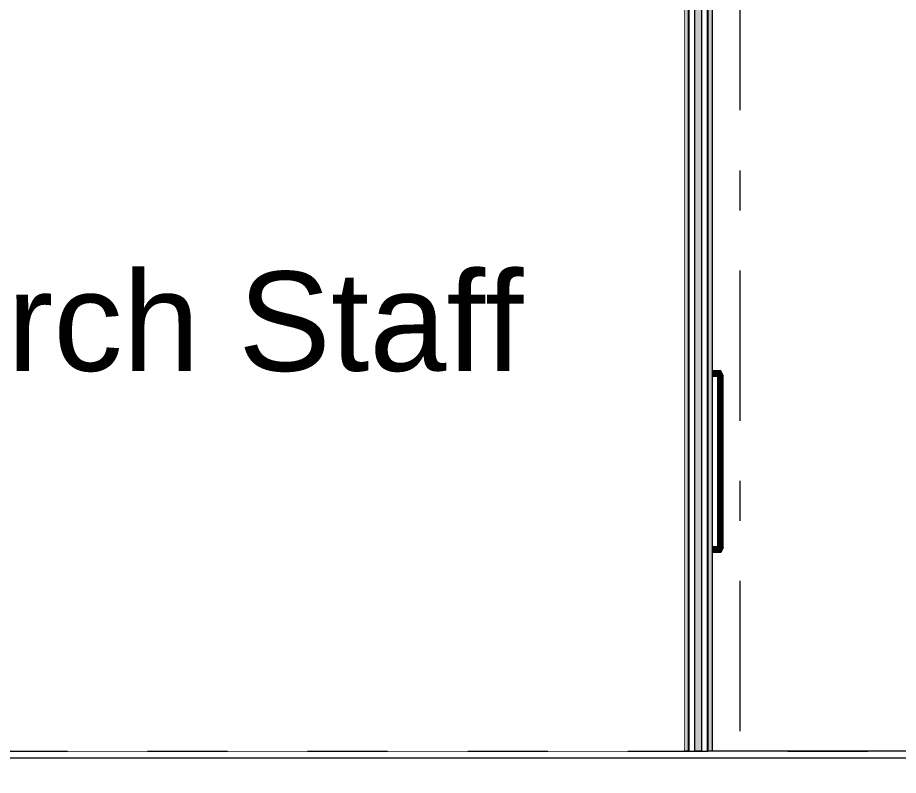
# Model space of a CAD drawing. Header units: millimetres. Extents: x -48147 to 1428745, y -495156 to 18123.
# Drawn here: x 1377725 to 1380830, y -477835 to -475165 of the extents above; entities that cross this region are included whole.
import ezdxf
from ezdxf.enums import TextEntityAlignment as Align

# ---------------------------------------------------------------- set-up
doc = ezdxf.new("R2010")
doc.units = ezdxf.units.MM
doc.header["$MEASUREMENT"] = 0
for name, pattern in [('Dashed', [2822.222233, 1411.111116, -1411.111116]), ('Double Dashed', [1093.611073, 529.166651, -211.666656, 141.111112, -211.666656]), ('Wipeout_Contour', [1000, 0, -1000])]:
    doc.linetypes.add(name, pattern=pattern)
for name, color, linetype, lineweight, true_color in [('0_Pen_No__105', 7, 'Continuous', 15, 0xa6a6a6), ('New_A-15-MG_Structural_Grid_Phase_2_Pen_No__222', 7, 'Continuous', 13, 0x65af33), ('New_A-25-M_Wall_Int_Pen_No__107', 7, 'Continuous', 15, 0xa6a6a6)]:
    doc.layers.add(name, color=color, linetype=linetype, lineweight=lineweight, true_color=true_color)
for name, color, linetype, lineweight in [('A-95-P_Text_1_50_GA_Pen_No__1', 7, 'Continuous', 13), ('New_A-20-M_Floor_Slab_Pen_No__4', 7, 'Continuous', 20), ('New_A-25-M_Wall_Int_Pen_No__1', 7, 'Continuous', 13), ('New_ArchiCAD Doors_Pen_No__93', 8, 'Continuous', 13)]:
    doc.layers.add(name, color=color, linetype=linetype, lineweight=lineweight)
for name, color, linetype in [('New_A-15-MG_Structural_Grid_Phase_2', 7, 'Continuous'), ('New_A-20-M_Floor_Slab', 7, 'Continuous'), ('New_A-25-M_Wall_Int', 7, 'Continuous'), ('New_ArchiCAD Doors', 7, 'Continuous')]:
    doc.layers.add(name, color=color, linetype=linetype)
doc.styles.add('GENERATED_STYLE_2', font='')
doc.styles.get('GENERATED_STYLE_2').set_extended_font_data('Swis721 BT')

# ---------------------------------------------------------------- blocks, each defined once
blk = doc.blocks.new('*X45', base_point=(1341556.5, -489899))
at = {"layer": 'New_A-25-M_Wall_Int_Pen_No__107', "linetype": 'Continuous'}
blk.add_hatch(color=256, dxfattribs=at).paths.add_polyline_path([(1380110.4, -477749), (1380135.4, -477749), (1380135.4, -473972.6), (1380110.4, -473972.3)])
blk = doc.blocks.new('Section Elem_24_2', base_point=(1341556.5, -489899))
at = {"layer": 'New_A-25-M_Wall_Int_Pen_No__107', "linetype": 'Continuous', "lineweight": 0, "true_color": 0x535353}
blk.add_hatch(color=251, dxfattribs=at).paths.add_polyline_path([(1380155.4, -477749), (1380158.4, -477749), (1380158.4, -473972.9), (1380155.4, -473972.9)])
at = {"layer": 'New_A-25-M_Wall_Int_Pen_No__107', "linetype": 'Continuous'}
blk.add_hatch(color=256, dxfattribs=at).paths.add_polyline_path([(1380158.4, -477749), (1380173.4, -477749), (1380173.4, -473973.1), (1380158.4, -473972.9)])
at = {"layer": 'New_A-25-M_Wall_Int_Pen_No__1', "linetype": 'Continuous'}
for p, q in [((1380073.4, -473971.9), (1380073.4, -474749)), ((1380173.4, -473973.1), (1380173.4, -474724)), ((1380173.4, -474749), (1380173.4, -477749)), ((1380073.4, -474774), (1380073.4, -477749))]:
    blk.add_line(p, q, dxfattribs=at)
at = {"color": 254, "linetype": 'Wipeout_Contour', "lineweight": 0, "ltscale": 5839517.734197957}
blk.add_wipeout([(1380135.4, -477749), (1380155.4, -477749), (1380155.4, -473972.9), (1380135.4, -473972.6)], dxfattribs=at).dxf.layer = 'New_A-25-M_Wall_Int'
at = {"layer": 'New_A-25-M_Wall_Int_Pen_No__1', "linetype": 'Continuous'}
for p, q in [((1380155.4, -473972.9), (1380155.4, -477749)), ((1380158.4, -473972.9), (1380158.4, -477749))]:
    blk.add_line(p, q, dxfattribs=at)
at = {"color": 254, "linetype": 'Wipeout_Contour', "lineweight": 0, "ltscale": 5839432.466107072}
blk.add_wipeout([(1380110.4, -477749), (1380135.4, -477749), (1380135.4, -473972.6), (1380110.4, -473972.3)], dxfattribs=at).dxf.layer = 'New_A-25-M_Wall_Int'
at = {"layer": 'New_A-25-M_Wall_Int_Pen_No__1', "linetype": 'Continuous'}
blk.add_line((1380135.4, -473972.6), (1380135.4, -477749), dxfattribs=at)
at = {"layer": 'New_A-25-M_Wall_Int'}
blk.add_blockref('*X45', (1341556.5, -489899), dxfattribs=at)
at = {"color": 254, "linetype": 'Wipeout_Contour', "lineweight": 0, "ltscale": 5839349.09296898}
blk.add_wipeout([(1380091.4, -477749), (1380110.4, -477749), (1380110.4, -473972.3), (1380091.4, -473972.1)], dxfattribs=at).dxf.layer = 'New_A-25-M_Wall_Int'
at = {"layer": 'New_A-25-M_Wall_Int_Pen_No__107', "linetype": 'Continuous'}
blk.add_hatch(color=256, dxfattribs=at).paths.add_polyline_path([(1380073.4, -473971.9), (1380073.4, -477749), (1380088.4, -477749), (1380088.4, -473972)])
at = {"layer": 'New_A-25-M_Wall_Int_Pen_No__107', "linetype": 'Continuous', "lineweight": 0, "true_color": 0x535353}
blk.add_hatch(color=251, dxfattribs=at).paths.add_polyline_path([(1380088.4, -477749), (1380091.4, -477749), (1380091.4, -473972.1), (1380088.4, -473972)])
at = {"layer": 'New_A-25-M_Wall_Int_Pen_No__1', "linetype": 'Continuous'}
for p, q in [((1380088.4, -473972), (1380088.4, -477749)), ((1380091.4, -473972.1), (1380091.4, -477749)), ((1380110.4, -473972.3), (1380110.4, -477749))]:
    blk.add_line(p, q, dxfattribs=at)
blk = doc.blocks.new('Section Elem_40_2', base_point=(1341556.5, -489899))
at = {"color": 254, "linetype": 'Wipeout_Contour', "lineweight": 0, "ltscale": 5842455.348414175}
blk.add_wipeout([(1385957.8, -477749), (1374573.5, -477749), (1374573.5, -477774), (1385957.8, -477774)], dxfattribs=at).dxf.layer = 'New_A-20-M_Floor_Slab'
at = {"layer": 'New_A-20-M_Floor_Slab_Pen_No__4', "linetype": 'Continuous'}
for p, q in [((1380073.4, -477749), (1375632.7, -477749)), ((1380135.4, -477749), (1380110.4, -477749)), ((1381673.7, -477749), (1380173.4, -477749))]:
    blk.add_line(p, q, dxfattribs=at)
at = {"layer": 'New_A-20-M_Floor_Slab_Pen_No__4', "linetype": 'Continuous', "flags": 128}
for points in [[(1380091.4, -477749), (1380088.4, -477749), (1380073.4, -477749)], [(1380173.4, -477749), (1380158.4, -477749), (1380155.4, -477749)]]:
    blk.add_lwpolyline(points, dxfattribs=at)
at = {"color": 254, "linetype": 'Wipeout_Contour', "lineweight": 0, "ltscale": 5842651.659374608}
blk.add_wipeout([(1374573.5, -477774), (1374573.5, -478049), (1385957.8, -478049), (1385957.8, -477774)], dxfattribs=at).dxf.layer = 'New_A-20-M_Floor_Slab'
at = {"layer": 'New_A-20-M_Floor_Slab_Pen_No__4', "linetype": 'Continuous', "flags": 128}
blk.add_lwpolyline([(1385957.8, -477774), (1374573.5, -477774), (1365606.2, -477774)], dxfattribs=at)
blk = doc.blocks.new('Section Elem_61_2', base_point=(1341556.5, -489899))
at = {"color": 254, "linetype": 'Wipeout_Contour', "lineweight": 0, "ltscale": 5831372.234480703}
blk.add_wipeout([(1375632.7, -474774), (1375632.7, -477749), (1380073.4, -477749), (1380073.4, -474774)], dxfattribs=at).dxf.layer = 'New_A-25-M_Wall_Int'
blk = doc.blocks.new('Section Elem_70_2', base_point=(1341556.5, -489899))
at = {"color": 254, "linetype": 'Wipeout_Contour', "lineweight": 0, "ltscale": 5841226.991231576}
blk.add_wipeout([(1380173.4, -477048.2), (1380173.4, -477049), (1380204, -477049), (1380203.5, -477048.2)], dxfattribs=at).dxf.layer = 'New_ArchiCAD Doors'
at = {"color": 254, "linetype": 'Wipeout_Contour', "lineweight": 0, "ltscale": 5841216.819190404}
blk.add_wipeout([(1380173.4, -477046), (1380202.2, -477046), (1380200.2, -477042.9), (1380173.4, -477042.9)], dxfattribs=at).dxf.layer = 'New_ArchiCAD Doors'
at = {"color": 254, "linetype": 'Wipeout_Contour', "lineweight": 0, "ltscale": 5841223.369261665}
blk.add_wipeout([(1380173.4, -477046), (1380173.4, -477048.2), (1380203.5, -477048.2), (1380202.2, -477046)], dxfattribs=at).dxf.layer = 'New_ArchiCAD Doors'
at = {"color": 254, "linetype": 'Wipeout_Contour', "lineweight": 0, "ltscale": 5841282.677709557}
blk.add_wipeout([(1380203.5, -477048.2), (1380211.2, -477031.6), (1380209.1, -477031.1), (1380202.2, -477046)], dxfattribs=at).dxf.layer = 'New_ArchiCAD Doors'
at = {"color": 254, "linetype": 'Wipeout_Contour', "lineweight": 0, "ltscale": 5841288.306106652}
blk.add_wipeout([(1380204, -477049), (1380212, -477031.8), (1380211.2, -477031.6), (1380203.5, -477048.2)], dxfattribs=at).dxf.layer = 'New_ArchiCAD Doors'
at = {"color": 254, "linetype": 'Wipeout_Contour', "lineweight": 0, "ltscale": 5841208.339133633}
blk.add_wipeout([(1380173.4, -477039.3), (1380173.4, -477042.9), (1380200.2, -477042.9), (1380197.8, -477039.3)], dxfattribs=at).dxf.layer = 'New_ArchiCAD Doors'
at = {"color": 254, "linetype": 'Wipeout_Contour', "lineweight": 0, "ltscale": 5841272.507877612}
blk.add_wipeout([(1380202.2, -477046), (1380209.1, -477031.1), (1380206, -477030.4), (1380200.2, -477042.9)], dxfattribs=at).dxf.layer = 'New_ArchiCAD Doors'
at = {"color": 254, "linetype": 'Wipeout_Contour', "lineweight": 0, "ltscale": 5841259.350320357}
blk.add_wipeout([(1380200.2, -477042.9), (1380206, -477030.4), (1380202.4, -477029.6), (1380197.8, -477039.3)], dxfattribs=at).dxf.layer = 'New_ArchiCAD Doors'
at = {"color": 254, "linetype": 'Wipeout_Contour', "lineweight": 0, "ltscale": 5841184.972150817}
blk.add_wipeout([(1380173.4, -477032.8), (1380193.7, -477032.8), (1380192.5, -477030.8), (1380173.4, -477030.8)], dxfattribs=at).dxf.layer = 'New_ArchiCAD Doors'
at = {"color": 254, "linetype": 'Wipeout_Contour', "lineweight": 0, "ltscale": 5841223.1760773}
blk.add_wipeout([(1380193.7, -477032.8), (1380195.9, -477028.2), (1380193.9, -477027.7), (1380192.5, -477030.8)], dxfattribs=at).dxf.layer = 'New_ArchiCAD Doors'
at = {"color": 254, "linetype": 'Wipeout_Contour', "lineweight": 0, "ltscale": 5841245.211433012}
blk.add_wipeout([(1380197.8, -477039.3), (1380202.4, -477029.6), (1380198.7, -477028.8), (1380195.5, -477035.7)], dxfattribs=at).dxf.layer = 'New_ArchiCAD Doors'
at = {"color": 254, "linetype": 'Wipeout_Contour', "lineweight": 0, "ltscale": 5840891.962567171}
blk.add_wipeout([(1380209.1, -477031.1), (1380211.2, -477031.6), (1380211.2, -476427.3), (1380209.1, -476427.8)], dxfattribs=at).dxf.layer = 'New_ArchiCAD Doors'
at = {"color": 254, "linetype": 'Wipeout_Contour', "lineweight": 0, "ltscale": 5841181.372580841}
blk.add_wipeout([(1380173.4, -477030), (1380173.4, -477030.8), (1380192.5, -477030.8), (1380191.9, -477030)], dxfattribs=at).dxf.layer = 'New_ArchiCAD Doors'
at = {"color": 254, "linetype": 'Wipeout_Contour', "lineweight": 0, "ltscale": 5840897.456775324}
blk.add_wipeout([(1380212, -477031.8), (1380212, -476427.1), (1380211.2, -476427.3), (1380211.2, -477031.6)], dxfattribs=at).dxf.layer = 'New_ArchiCAD Doors'
at = {"color": 254, "linetype": 'Wipeout_Contour', "lineweight": 0, "ltscale": 5841217.627002288}
blk.add_wipeout([(1380191.9, -477030), (1380192.5, -477030.8), (1380193.9, -477027.7), (1380193, -477027.6)], dxfattribs=at).dxf.layer = 'New_ArchiCAD Doors'
at = {"color": 254, "linetype": 'Wipeout_Contour', "lineweight": 0, "ltscale": 5840828.746148133}
blk.add_wipeout([(1380193.9, -477027.7), (1380193.9, -476431.2), (1380193, -476431.3), (1380193, -477027.6)], dxfattribs=at).dxf.layer = 'New_ArchiCAD Doors'
at = {"color": 254, "linetype": 'Wipeout_Contour', "lineweight": 0, "ltscale": 5841199.219317464}
blk.add_wipeout([(1380173.4, -477035.7), (1380173.4, -477039.3), (1380197.8, -477039.3), (1380195.5, -477035.7)], dxfattribs=at).dxf.layer = 'New_ArchiCAD Doors'
at = {"color": 254, "linetype": 'Wipeout_Contour', "lineweight": 0, "ltscale": 5841191.070188807}
blk.add_wipeout([(1380173.4, -477032.8), (1380173.4, -477035.7), (1380195.5, -477035.7), (1380193.7, -477032.8)], dxfattribs=at).dxf.layer = 'New_ArchiCAD Doors'
at = {"color": 254, "linetype": 'Wipeout_Contour', "lineweight": 0, "ltscale": 5840834.119046884}
blk.add_wipeout([(1380195.9, -477028.2), (1380195.9, -476430.7), (1380193.9, -476431.2), (1380193.9, -477027.7)], dxfattribs=at).dxf.layer = 'New_ArchiCAD Doors'
at = {"color": 254, "linetype": 'Wipeout_Contour', "lineweight": 0, "ltscale": 5840435.343103207}
blk.add_wipeout([(1380191.9, -476428.9), (1380193, -476431.3), (1380193.9, -476431.2), (1380192.5, -476428.1)], dxfattribs=at).dxf.layer = 'New_ArchiCAD Doors'
at = {"color": 254, "linetype": 'Wipeout_Contour', "lineweight": 0, "ltscale": 5841232.599535014}
blk.add_wipeout([(1380195.5, -477035.7), (1380198.7, -477028.8), (1380195.9, -477028.2), (1380193.7, -477032.8)], dxfattribs=at).dxf.layer = 'New_ArchiCAD Doors'
at = {"layer": 'New_ArchiCAD Doors_Pen_No__93', "linetype": 'Continuous'}
for p, q in [((1380203.5, -477048.2), (1380173.4, -477048.2)), ((1380204, -477049), (1380173.4, -477049)), ((1380203.5, -477048.2), (1380204, -477049))]:
    blk.add_line(p, q, dxfattribs=at)
at = {"color": 254, "linetype": 'Wipeout_Contour', "lineweight": 0, "ltscale": 5840395.377611531}
blk.add_wipeout([(1380173.4, -476428.1), (1380173.4, -476428.9), (1380191.9, -476428.9), (1380192.5, -476428.1)], dxfattribs=at).dxf.layer = 'New_ArchiCAD Doors'
at = {"color": 254, "linetype": 'Wipeout_Contour', "lineweight": 0, "ltscale": 5840395.265901618}
blk.add_wipeout([(1380173.4, -476428.1), (1380192.5, -476428.1), (1380193.7, -476426.1), (1380173.4, -476426.1)], dxfattribs=at).dxf.layer = 'New_ArchiCAD Doors'
at = {"color": 254, "linetype": 'Wipeout_Contour', "lineweight": 0, "ltscale": 5840843.272974925}
blk.add_wipeout([(1380198.7, -477028.8), (1380198.7, -476430.1), (1380195.9, -476430.7), (1380195.9, -477028.2)], dxfattribs=at).dxf.layer = 'New_ArchiCAD Doors'
at = {"color": 254, "linetype": 'Wipeout_Contour', "lineweight": 0, "ltscale": 5840438.690870265}
blk.add_wipeout([(1380193.9, -476431.2), (1380195.9, -476430.7), (1380193.7, -476426.1), (1380192.5, -476428.1)], dxfattribs=at).dxf.layer = 'New_ArchiCAD Doors'
at = {"color": 254, "linetype": 'Wipeout_Contour', "lineweight": 0, "ltscale": 5840869.270281503}
blk.add_wipeout([(1380206, -477030.4), (1380206, -476428.5), (1380202.4, -476429.3), (1380202.4, -477029.6)], dxfattribs=at).dxf.layer = 'New_ArchiCAD Doors'
at = {"color": 254, "linetype": 'Wipeout_Contour', "lineweight": 0, "ltscale": 5840855.526903565}
blk.add_wipeout([(1380202.4, -477029.6), (1380202.4, -476429.3), (1380198.7, -476430.1), (1380198.7, -477028.8)], dxfattribs=at).dxf.layer = 'New_ArchiCAD Doors'
at = {"color": 254, "linetype": 'Wipeout_Contour', "lineweight": 0, "ltscale": 5840882.064785783}
blk.add_wipeout([(1380209.1, -476427.8), (1380206, -476428.5), (1380206, -477030.4), (1380209.1, -477031.1)], dxfattribs=at).dxf.layer = 'New_ArchiCAD Doors'
at = {"layer": 'New_ArchiCAD Doors_Pen_No__93', "linetype": 'Continuous'}
for p, q in [((1380191.9, -477030), (1380173.4, -477030)), ((1380192.5, -477030.8), (1380173.4, -477030.8)), ((1380193.7, -477032.8), (1380173.4, -477032.8)), ((1380193, -477027.6), (1380191.9, -477030)), ((1380191.9, -477030), (1380192.5, -477030.8)), ((1380193.9, -477027.7), (1380192.5, -477030.8)), ((1380192.5, -477030.8), (1380193.7, -477032.8)), ((1380193, -477027.6), (1380193.9, -477027.7)), ((1380195.9, -477028.2), (1380193.7, -477032.8)), ((1380193.7, -477032.8), (1380195.5, -477035.7)), ((1380193.9, -477027.7), (1380195.9, -477028.2)), ((1380198.7, -477028.8), (1380195.5, -477035.7)), ((1380195.9, -477028.2), (1380198.7, -477028.8)), ((1380202.4, -477029.6), (1380197.8, -477039.3)), ((1380198.7, -477028.8), (1380202.4, -477029.6)), ((1380206, -477030.4), (1380200.2, -477042.9)), ((1380209.1, -477031.1), (1380202.2, -477046)), ((1380202.4, -477029.6), (1380206, -477030.4)), ((1380211.2, -477031.6), (1380203.5, -477048.2)), ((1380212, -477031.8), (1380204, -477049)), ((1380206, -477030.4), (1380209.1, -477031.1)), ((1380209.1, -477031.1), (1380211.2, -477031.6)), ((1380211.2, -477031.6), (1380212, -477031.8)), ((1380195.5, -477035.7), (1380173.4, -477035.7)), ((1380197.8, -477039.3), (1380173.4, -477039.3)), ((1380200.2, -477042.9), (1380173.4, -477042.9)), ((1380202.2, -477046), (1380173.4, -477046)), ((1380195.5, -477035.7), (1380197.8, -477039.3)), ((1380197.8, -477039.3), (1380200.2, -477042.9)), ((1380200.2, -477042.9), (1380202.2, -477046)), ((1380202.2, -477046), (1380203.5, -477048.2))]:
    blk.add_line(p, q, dxfattribs=at)
at = {"color": 254, "linetype": 'Wipeout_Contour', "lineweight": 0, "ltscale": 5840444.247869965}
blk.add_wipeout([(1380198.7, -476430.1), (1380195.5, -476423.2), (1380193.7, -476426.1), (1380195.9, -476430.7)], dxfattribs=at).dxf.layer = 'New_ArchiCAD Doors'
at = {"color": 254, "linetype": 'Wipeout_Contour', "lineweight": 0, "ltscale": 5840451.671831521}
blk.add_wipeout([(1380202.4, -476429.3), (1380197.8, -476419.6), (1380195.5, -476423.2), (1380198.7, -476430.1)], dxfattribs=at).dxf.layer = 'New_ArchiCAD Doors'
at = {"color": 254, "linetype": 'Wipeout_Contour', "lineweight": 0, "ltscale": 5840459.976443415}
blk.add_wipeout([(1380206, -476428.5), (1380200.2, -476416), (1380197.8, -476419.6), (1380202.4, -476429.3)], dxfattribs=at).dxf.layer = 'New_ArchiCAD Doors'
at = {"color": 254, "linetype": 'Wipeout_Contour', "lineweight": 0, "ltscale": 5840467.698808815}
blk.add_wipeout([(1380209.1, -476427.8), (1380202.2, -476412.9), (1380200.2, -476416), (1380206, -476428.5)], dxfattribs=at).dxf.layer = 'New_ArchiCAD Doors'
at = {"color": 254, "linetype": 'Wipeout_Contour', "lineweight": 0, "ltscale": 5840395.040898729}
blk.add_wipeout([(1380173.4, -476426.1), (1380193.7, -476426.1), (1380195.5, -476423.2), (1380173.4, -476423.2)], dxfattribs=at).dxf.layer = 'New_ArchiCAD Doors'
at = {"color": 254, "linetype": 'Wipeout_Contour', "lineweight": 0, "ltscale": 5840394.725652398}
blk.add_wipeout([(1380173.4, -476419.6), (1380173.4, -476423.2), (1380195.5, -476423.2), (1380197.8, -476419.6)], dxfattribs=at).dxf.layer = 'New_ArchiCAD Doors'
at = {"color": 254, "linetype": 'Wipeout_Contour', "lineweight": 0, "ltscale": 5840393.707903237}
blk.add_wipeout([(1380173.4, -476410.7), (1380173.4, -476412.9), (1380202.2, -476412.9), (1380203.5, -476410.7)], dxfattribs=at).dxf.layer = 'New_ArchiCAD Doors'
at = {"color": 254, "linetype": 'Wipeout_Contour', "lineweight": 0, "ltscale": 5840393.994626587}
blk.add_wipeout([(1380173.4, -476412.9), (1380173.4, -476416), (1380200.2, -476416), (1380202.2, -476412.9)], dxfattribs=at).dxf.layer = 'New_ArchiCAD Doors'
at = {"color": 254, "linetype": 'Wipeout_Contour', "lineweight": 0, "ltscale": 5840473.654851099}
blk.add_wipeout([(1380209.1, -476427.8), (1380211.2, -476427.3), (1380203.5, -476410.7), (1380202.2, -476412.9)], dxfattribs=at).dxf.layer = 'New_ArchiCAD Doors'
at = {"color": 254, "linetype": 'Wipeout_Contour', "lineweight": 0, "ltscale": 5840394.352290235}
blk.add_wipeout([(1380173.4, -476419.6), (1380197.8, -476419.6), (1380200.2, -476416), (1380173.4, -476416)], dxfattribs=at).dxf.layer = 'New_ArchiCAD Doors'
at = {"color": 254, "linetype": 'Wipeout_Contour', "lineweight": 0, "ltscale": 5840393.534823473}
blk.add_wipeout([(1380173.4, -476409.9), (1380173.4, -476410.7), (1380203.5, -476410.7), (1380204, -476409.9)], dxfattribs=at).dxf.layer = 'New_ArchiCAD Doors'
at = {"color": 254, "linetype": 'Wipeout_Contour', "lineweight": 0, "ltscale": 5840476.925547366}
blk.add_wipeout([(1380212, -476427.1), (1380204, -476409.9), (1380203.5, -476410.7), (1380211.2, -476427.3)], dxfattribs=at).dxf.layer = 'New_ArchiCAD Doors'
at = {"layer": 'New_ArchiCAD Doors_Pen_No__93', "linetype": 'Continuous'}
for p, q in [((1380204, -476409.9), (1380173.4, -476409.9)), ((1380203.5, -476410.7), (1380173.4, -476410.7)), ((1380202.2, -476412.9), (1380203.5, -476410.7)), ((1380203.5, -476410.7), (1380204, -476409.9)), ((1380211.2, -476427.3), (1380203.5, -476410.7)), ((1380212, -476427.1), (1380204, -476409.9)), ((1380202.2, -476412.9), (1380173.4, -476412.9)), ((1380200.2, -476416), (1380173.4, -476416)), ((1380197.8, -476419.6), (1380173.4, -476419.6)), ((1380195.5, -476423.2), (1380173.4, -476423.2)), ((1380193.7, -476426.1), (1380173.4, -476426.1)), ((1380192.5, -476428.1), (1380173.4, -476428.1)), ((1380191.9, -476428.9), (1380173.4, -476428.9)), ((1380191.9, -476428.9), (1380192.5, -476428.1)), ((1380193, -476431.3), (1380191.9, -476428.9)), ((1380192.5, -476428.1), (1380193.7, -476426.1)), ((1380193.9, -476431.2), (1380192.5, -476428.1)), ((1380193, -476431.3), (1380193.9, -476431.2)), ((1380193, -477027.6), (1380193, -476431.3)), ((1380193.7, -476426.1), (1380195.5, -476423.2)), ((1380195.9, -476430.7), (1380193.7, -476426.1)), ((1380193.9, -476431.2), (1380195.9, -476430.7)), ((1380193.9, -477027.7), (1380193.9, -476431.2)), ((1380195.5, -476423.2), (1380197.8, -476419.6)), ((1380198.7, -476430.1), (1380195.5, -476423.2)), ((1380195.9, -476430.7), (1380198.7, -476430.1)), ((1380195.9, -477028.2), (1380195.9, -476430.7)), ((1380197.8, -476419.6), (1380200.2, -476416)), ((1380202.4, -476429.3), (1380197.8, -476419.6)), ((1380198.7, -476430.1), (1380202.4, -476429.3)), ((1380198.7, -476430.1), (1380198.7, -477028.8)), ((1380200.2, -476416), (1380202.2, -476412.9)), ((1380206, -476428.5), (1380200.2, -476416)), ((1380209.1, -476427.8), (1380202.2, -476412.9)), ((1380202.4, -476429.3), (1380206, -476428.5)), ((1380202.4, -476429.3), (1380202.4, -477029.6)), ((1380206, -476428.5), (1380209.1, -476427.8)), ((1380206, -477030.4), (1380206, -476428.5)), ((1380209.1, -476427.8), (1380211.2, -476427.3)), ((1380209.1, -477031.1), (1380209.1, -476427.8)), ((1380211.2, -476427.3), (1380212, -476427.1)), ((1380211.2, -477031.6), (1380211.2, -476427.3)), ((1380212, -477031.8), (1380212, -476427.1))]:
    blk.add_line(p, q, dxfattribs=at)
blk = doc.blocks.new('Standard grid marker[3]_2', base_point=(1380270.8, -468494.3))
at = {"layer": 'New_A-15-MG_Structural_Grid_Phase_2_Pen_No__222', "linetype": 'Double Dashed'}
blk.add_line((1380270.8, -469494.3), (1380270.8, -492899), dxfattribs=at)
at = {"layer": 'New_A-15-MG_Structural_Grid_Phase_2_Pen_No__222', "style": 'GENERATED_STYLE_2'}
for tag, p in [('AC_MarkerText_1_0', (1380270.8, -467950.9)), ('AC_MarkerText_1_1', (1380270.8, -494355.6))]:
    blk.add_attdef(tag, text='', height=350, rotation=360, dxfattribs=at).set_placement(p, align=Align.MIDDLE_CENTER)
blk = doc.blocks.new('S-27 Building Section_STORY_MARKER', base_point=(1341556.5, -489899))
at = {"layer": '0_Pen_No__105', "linetype": 'Dashed', "ltscale": 0.2}
blk.add_line((1357862.3, -477749), (1422610.8, -477749), dxfattribs=at)

msp = doc.modelspace()

# ---------------------------------------------------------------- block references
at = {"layer": 'New_A-25-M_Wall_Int'}
msp.add_blockref('Section Elem_24_2', (1341556.5, -489899), dxfattribs=at)

# ---------------------------------------------------------------- next in the draw order: block references
at = {"layer": 'New_A-20-M_Floor_Slab'}
msp.add_blockref('Section Elem_40_2', (1341556.5, -489899), dxfattribs=at)
at = {"layer": 'New_ArchiCAD Doors'}
msp.add_blockref('Section Elem_70_2', (1341556.5, -489899), dxfattribs=at)

# ---------------------------------------------------------------- next in the draw order: block references
at = {"layer": 'New_A-25-M_Wall_Int'}
msp.add_blockref('Section Elem_61_2', (1341556.5, -489899), dxfattribs=at)

# ---------------------------------------------------------------- next in the draw order: block references
at = {"layer": 'New_A-15-MG_Structural_Grid_Phase_2', "color": 8, "linetype": 'Continuous', "lineweight": 15}
msp.add_blockref('Standard grid marker[3]_2', (1380270.8, -468494.3), dxfattribs=at)

# ---------------------------------------------------------------- next in the draw order: wipeouts: each hides what was drawn before it
at = {"linetype": 'Wipeout_Contour', "ltscale": 5831549.811037445}
msp.add_wipeout([(1376199.3, -476041.1), (1379583, -476041.1), (1379583, -476537.2), (1376199.3, -476537.2)], dxfattribs=at).dxf.layer = 'A-95-P_Text_1_50_GA_Pen_No__1'

# ---------------------------------------------------------------- next in the draw order: texts
at = {"layer": 'A-95-P_Text_1_50_GA_Pen_No__1', "linetype": 'Continuous', "insert": (1377891.2, -476059.6), "char_height": 350, "attachment_point": 2, "style": 'GENERATED_STYLE_2'}
msp.add_mtext('\\A1;{\\fSwis721 BT|b0|i0|c0|p34;Research Staff}', dxfattribs=at)

# ---------------------------------------------------------------- next in the draw order: block references
at = {"linetype": 'Continuous', "lineweight": 0}
msp.add_blockref('S-27 Building Section_STORY_MARKER', (1341556.5, -489899), dxfattribs=at)

doc.saveas('drawing.dxf')
